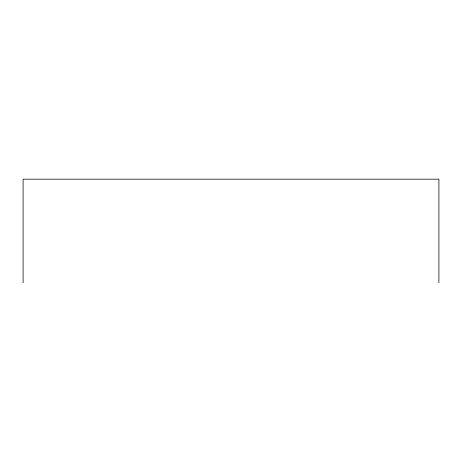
<?xml version="1.0" encoding="UTF-8"?>
<svg xmlns="http://www.w3.org/2000/svg" width="462" height="462" viewBox="0 0 462 462"><rect width="100%" height="100%" fill="white"/><g stroke="black" fill="none" stroke-linecap="round" stroke-linejoin="round"><path stroke-width="0.69" d="M438.9 282.825L438.9 179.175L23.1 179.175L23.1 282.825"/></g></svg>
